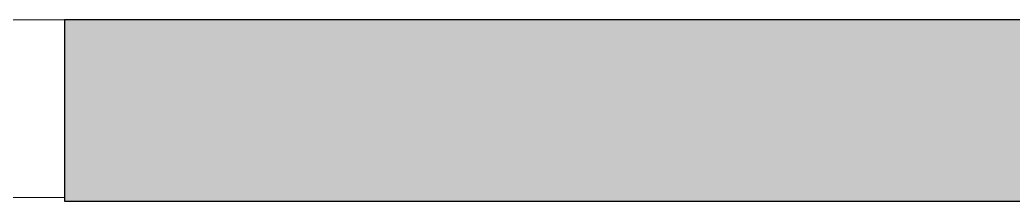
# Model space of a CAD drawing. Header units: millimetres. Extents: x 155927 to 326028, y -36033 to 97293.
# Drawn here: x 201824 to 202382, y 13506 to 13608 of the extents above; entities that cross this region are included whole.
import ezdxf

# ---------------------------------------------------------------- set-up
doc = ezdxf.new("R2010")
doc.units = ezdxf.units.MM
doc.header["$MEASUREMENT"] = 0
for name, color, linetype, lineweight in [('A-GLAZ-CWMG', 7, 'CONTINUOUS', 9), ('A-WALL-PATT', 7, 'CONTINUOUS', 9), ('I-WALL', 7, 'CONTINUOUS', 9)]:
    doc.layers.add(name, color=color, linetype=linetype, lineweight=lineweight)

msp = doc.modelspace()

# ---------------------------------------------------------------- hatches: boundary and pattern name
at = {"layer": 'A-WALL-PATT'}
h = msp.add_hatch(color=256, dxfattribs=at)
h.paths.add_polyline_path([(202325.83, 13505.61), (202325.83, 13607.61), (201848.83, 13607.61), (201848.83, 13505.61)], flags=0)
h.paths.add_polyline_path([(197902.83, 13505.61), (198248.83, 13505.61), (198248.83, 13607.61), (197902.83, 13607.61)], flags=0)
h = msp.add_hatch(color=256, dxfattribs=at)
h.paths.add_polyline_path([(204186.86, 13505.61), (205421.33, 13505.61), (205421.33, 13607.61), (202325.83, 13607.61), (202325.83, 13505.61), (203883.57, 13505.61)], flags=0)
h.paths.add_polyline_path([(206548.83, 13505.61), (206548.83, 13607.61), (206431.33, 13607.61), (206431.33, 13505.61)], flags=0)

# ---------------------------------------------------------------- linework, layer by layer
at = {"layer": 'A-GLAZ-CWMG', "lineweight": 20}
for p, q in [((201848.83, 13607.61), (201798.83, 13607.61)), ((201848.83, 13507.61), (201848.83, 13607.61)), ((201798.83, 13507.61), (201848.83, 13507.61))]:
    msp.add_line(p, q, dxfattribs=at)
at = {"layer": 'I-WALL', "lineweight": 30}
for p, q in [((202325.83, 13607.61), (201848.83, 13607.61)), ((201848.83, 13607.61), (201848.83, 13505.61)), ((205421.33, 13607.61), (202325.83, 13607.61)), ((201848.83, 13505.61), (202325.83, 13505.61)), ((202325.83, 13505.61), (205421.33, 13505.61))]:
    msp.add_line(p, q, dxfattribs=at)

doc.saveas('drawing.dxf')
